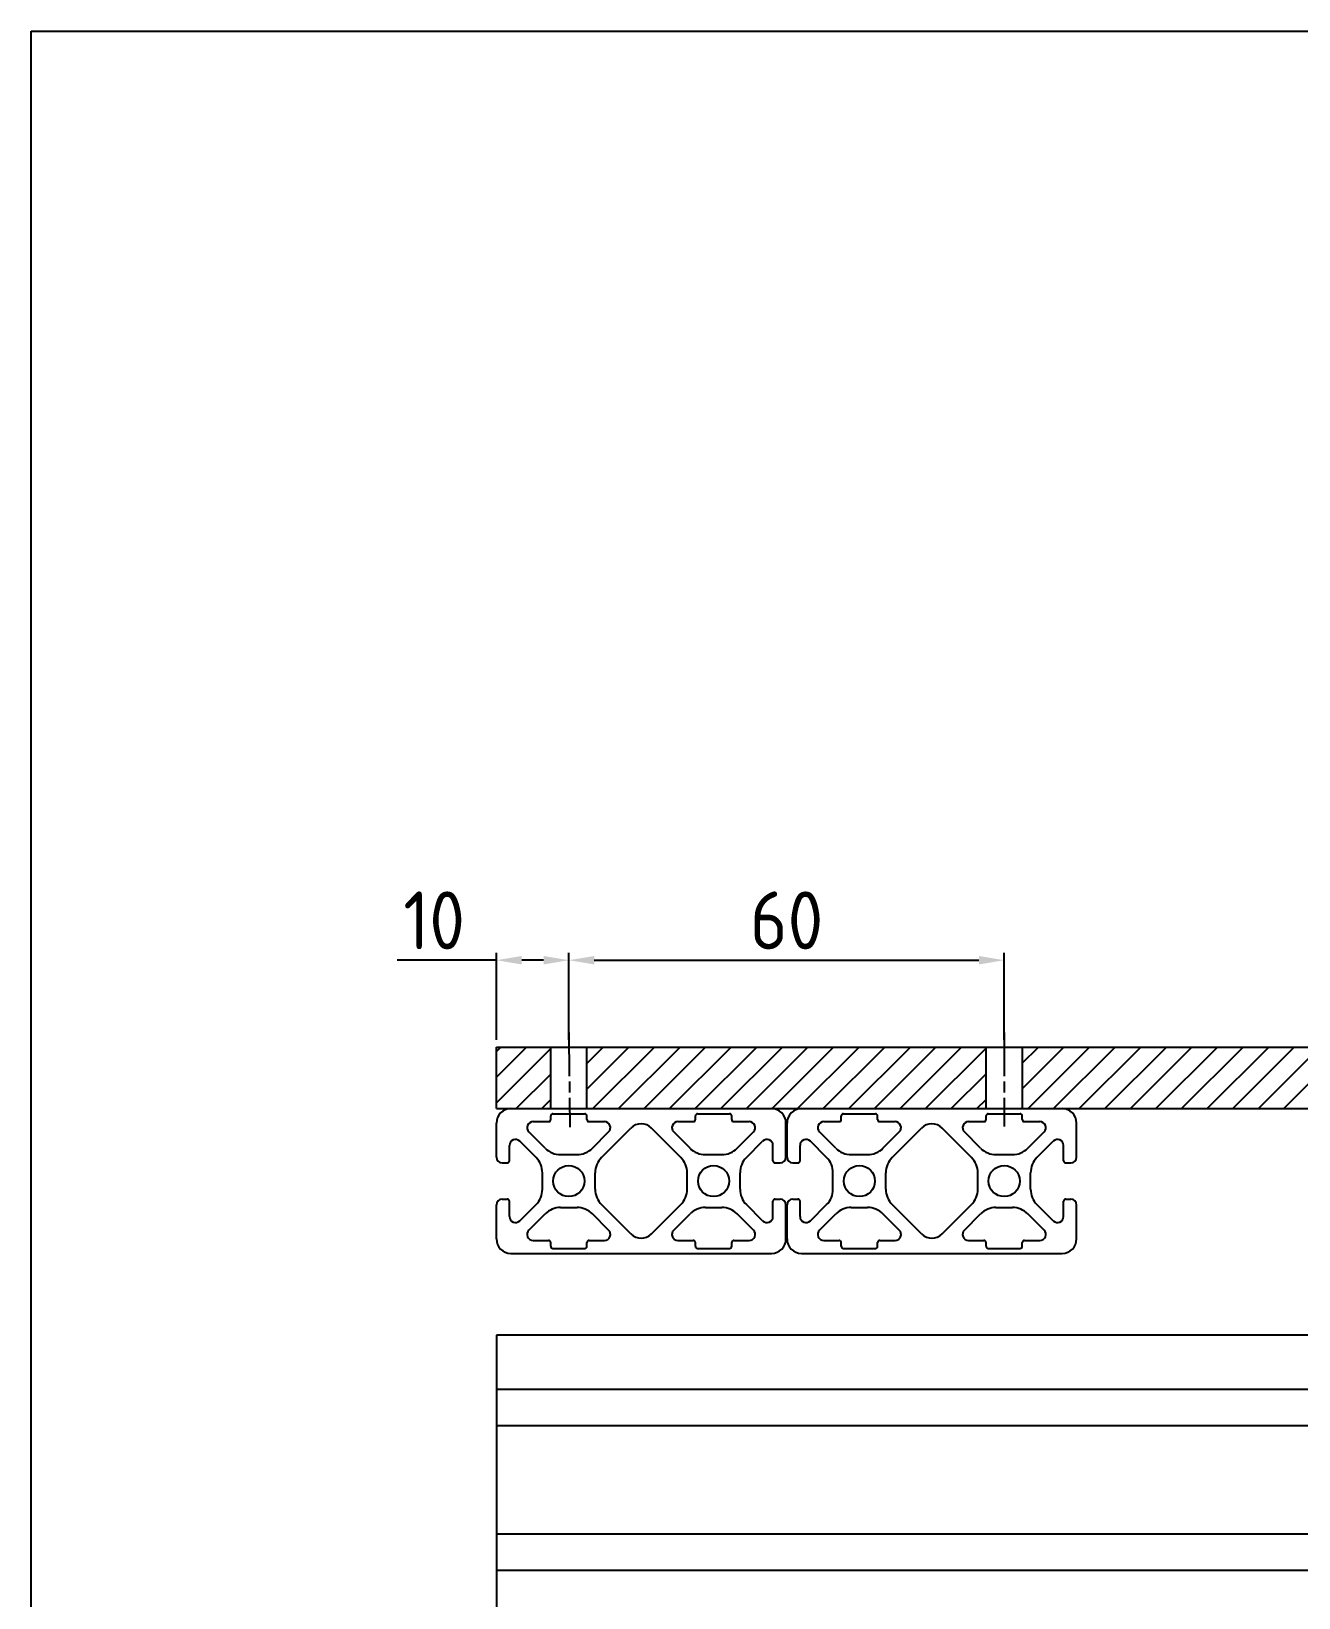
# Model space of a CAD drawing. Header units: millimetres. Extents: x 825 to 4294, y 1031 to 3282.
# Drawn here: x 3444 to 3619, y 1409.1 to 1625.4 of the extents above; entities that cross this region are included whole.
import ezdxf

# ---------------------------------------------------------------- set-up
doc = ezdxf.new("R2010")
doc.units = ezdxf.units.MM
for name, pattern in [('AM_ISO08W050', [18, 12, -1.5, 3, -1.5]), ('AM_ISO08W050x2', [9, 6, -0.75, 1.5, -0.75]), ('PHL_THICK', [0])]:
    doc.linetypes.add(name, pattern=pattern)
for name, color, linetype, lineweight in [('AM_5', 3, 'Continuous', 25), ('AM_7N', 4, 'AM_ISO08W050', 25), ('AM_8', 1, 'Continuous', 25), ('linie4fun', 6, 'Continuous', 25)]:
    doc.layers.add(name, color=color, linetype=linetype, lineweight=lineweight)
doc.layers.add('PROJECTION', color=7, linetype='Continuous')
doc.layers.add('wymiar', color=90, linetype='Continuous')
doc.styles.get("Standard").update_dxf_attribs({"font": 'geniso.shx'})
doc.dimstyles.new('AM_ISO$0', dxfattribs={"dimtxt": 3.5, "dimasz": 3.5, "dimexe": 1, "dimexo": 1, "dimgap": 1.5, "dimtad": 1, "dimdsep": 46, "dimtxsty": 'Standard', "dimcen": 0, "dimclrd": 256, "dimclre": 256, "dimclrt": 2, "dimadec": 0, "dimazin": 2, "dimtp": 0.1, "dimtm": 0.1, "dimtfac": 0.71, "dimtdec": 3, "dimtmove": 0, "dimatfit": 3, "dimfxl": 1, "dimlwd": -1, "dimlwe": -1, "dimarcsym": 1})
pattern_1 = [(45, (-917.7013, 222.8529), (-1.767767, 1.767767), [])]

# ---------------------------------------------------------------- blocks, each defined once
blk = doc.blocks.new('*D114')
at = {"layer": 'AM_5', "linetype": 'ByBlock', "transparency": 16777216}
for p, q in [((3518.26, 1486.1), (3518.26, 1498.1)), ((3521.76, 1497.1), (3574.88, 1497.1)), ((3578.38, 1486.1), (3578.38, 1498.1))]:
    blk.add_line(p, q, dxfattribs=at)
at = {"layer": 'AM_5', "transparency": 16777216}
for points in [[(3521.76, 1497.68), (3521.76, 1496.51), (3518.26, 1497.1)], [(3574.88, 1497.68), (3574.88, 1496.51), (3578.38, 1497.1)]]:
    blk.add_solid(points, dxfattribs=at)
at = {"layer": 'DEFPOINTS', "color": 0, "transparency": 16777216}
for p in [(3578.38, 1497.1), (3518.26, 1485.1), (3578.38, 1485.1)]:
    blk.add_point(p, dxfattribs=at)
at = {"layer": 'AM_5', "color": 2, "transparency": 16777216, "insert": (3548.32, 1502.6), "char_height": 8, "attachment_point": 5}
blk.add_mtext('60', dxfattribs=at)
blk = doc.blocks.new('*D115')
at = {"layer": 'AM_5', "linetype": 'ByBlock', "transparency": 16777216}
for p, q in [((3508.23, 1497.1), (3494.53, 1497.1)), ((3508.23, 1486.1), (3508.23, 1498.1)), ((3514.76, 1497.1), (3511.73, 1497.1)), ((3518.26, 1486.1), (3518.26, 1498.1))]:
    blk.add_line(p, q, dxfattribs=at)
at = {"layer": 'AM_5', "transparency": 16777216}
for points in [[(3511.73, 1497.68), (3511.73, 1496.51), (3508.23, 1497.1)], [(3514.76, 1497.68), (3514.76, 1496.51), (3518.26, 1497.1)]]:
    blk.add_solid(points, dxfattribs=at)
at = {"layer": 'DEFPOINTS', "color": 0, "transparency": 16777216}
for p in [(3508.23, 1497.1), (3508.23, 1485.1), (3518.26, 1485.1)]:
    blk.add_point(p, dxfattribs=at)
at = {"layer": 'AM_5', "color": 2, "transparency": 16777216, "insert": (3499.63, 1502.6), "char_height": 8, "attachment_point": 5}
blk.add_mtext('10', dxfattribs=at)

msp = doc.modelspace()

# ---------------------------------------------------------------- hatches: boundary and pattern name
at = {"layer": 'AM_8'}
h = msp.add_hatch(dxfattribs=at)
h.set_pattern_fill('_U', color=256, scale=2.5, angle=45, style=0, pattern_type=0)
h.set_pattern_definition(pattern_1)
h.paths.add_polyline_path([(3508.23277, 1485.09706), (3508.23277, 1476.59706), (3509.73277, 1476.59706), (3515.73277, 1476.59706), (3515.73277, 1485.09706)])
h = msp.add_hatch(dxfattribs=at)
h.set_pattern_fill('_U', color=256, scale=2.5, angle=45, style=0, pattern_type=0)
h.set_pattern_definition(pattern_1)
h.paths.add_polyline_path([(3520.73277, 1476.59706), (3575.87507, 1476.59706), (3575.87507, 1485.09706), (3520.73277, 1485.09706)])
h = msp.add_hatch(dxfattribs=at)
h.set_pattern_fill('_U', color=256, scale=2.5, angle=45, style=0, pattern_type=0)
h.set_pattern_definition(pattern_1)
edge = h.paths.add_edge_path()
edge.add_line((3654.11742, 1476.63069), (3659.61742, 1476.63069))
edge.add_line((3659.61742, 1476.63069), (3659.61742, 1485.09706))
edge.add_line((3659.61742, 1485.09706), (3580.87507, 1485.09706))
edge.add_line((3580.87507, 1485.09706), (3580.87507, 1476.59706))
edge.add_line((3580.87507, 1476.59706), (3586.37507, 1476.59706))
edge.add_line((3586.37507, 1476.59706), (3653.75222, 1476.59706))
edge.add_arc((3654.11742, 1474.63069), 2, 90, 100.5212424, ccw=False)

# ---------------------------------------------------------------- linework, layer by layer
at = {"layer": 'AM_7N', "linetype": 'AM_ISO08W050x2'}
for p, q in [((3518.23276, 1487.09706), (3518.38692, 1474.01651)), ((3578.37506, 1487.09706), (3578.37506, 1474.15131))]:
    msp.add_line(p, q, dxfattribs=at)
at = {"layer": 'linie4fun'}
for p, q in [((3508.23277, 1476.59706), (3508.23277, 1485.09706)), ((3508.23277, 1485.09706), (3656.36844, 1485.09706)), ((3515.73277, 1476.59706), (3515.73277, 1485.09706)), ((3520.73277, 1476.59706), (3520.73277, 1485.09706)), ((3575.87507, 1476.59706), (3575.87507, 1485.09706)), ((3575.87507, 1485.09706), (3580.87507, 1485.09706)), ((3580.87507, 1485.09706), (3580.87507, 1476.59706)), ((3508.23277, 1476.59706), (3692.11742, 1476.59706)), ((3509.73277, 1476.59706), (3546.73277, 1476.59706)), ((3515.73277, 1476.59706), (3520.73277, 1476.59706)), ((3549.87507, 1476.59706), (3586.87507, 1476.59706)), ((3651.38935, 1445.3011), (3508.23276, 1445.3011)), ((3508.23276, 1445.3011), (3508.23276, 1405.3011)), ((3651.38935, 1437.8011), (3508.23276, 1437.8011)), ((3651.38935, 1432.8011), (3508.23276, 1432.8011)), ((3651.38935, 1417.8011), (3508.23276, 1417.8011)), ((3651.38935, 1412.8011), (3508.23276, 1412.8011))]:
    msp.add_line(p, q, dxfattribs=at)
at = {"layer": 'linie4fun', "linetype": 'PHL_THICK'}
for p, q in [((3510.23277, 1476.59706), (3546.23277, 1476.59706)), ((3515.73277, 1475.09706), (3515.73277, 1475.59706)), ((3516.03277, 1475.89706), (3520.43277, 1475.89706)), ((3520.73277, 1475.09706), (3520.73277, 1475.59706)), ((3535.73277, 1475.09706), (3535.73277, 1475.59706)), ((3536.03277, 1475.89706), (3540.43277, 1475.89706)), ((3540.73277, 1475.09706), (3540.73277, 1475.59706)), ((3550.37507, 1476.59706), (3586.37507, 1476.59706)), ((3555.87507, 1475.09706), (3555.87507, 1475.59706)), ((3556.17507, 1475.89706), (3560.57507, 1475.89706)), ((3560.87507, 1475.09706), (3560.87507, 1475.59706)), ((3575.87507, 1475.09706), (3575.87507, 1475.59706)), ((3576.17507, 1475.89706), (3580.57507, 1475.89706)), ((3580.87507, 1475.09706), (3580.87507, 1475.59706)), ((3508.23277, 1469.89706), (3508.23277, 1474.59706)), ((3514.97688, 1471.12574), (3512.72657, 1473.37605)), ((3513.31518, 1474.79706), (3515.43277, 1474.79706)), ((3521.03277, 1474.79706), (3523.15035, 1474.79706)), ((3521.48865, 1471.12574), (3523.73896, 1473.37605)), ((3522.76145, 1469.85295), (3526.81855, 1473.91006)), ((3533.70409, 1469.85295), (3529.64698, 1473.91006)), ((3534.97688, 1471.12574), (3532.72657, 1473.37605)), ((3533.31518, 1474.79706), (3535.43277, 1474.79706)), ((3541.03277, 1474.79706), (3543.15035, 1474.79706)), ((3541.48865, 1471.12574), (3543.73896, 1473.37605)), ((3548.23277, 1469.89706), (3548.23277, 1474.59706)), ((3548.37507, 1469.89706), (3548.37507, 1474.59706)), ((3555.11918, 1471.12574), (3552.86888, 1473.37605)), ((3553.45748, 1474.79706), (3555.57507, 1474.79706)), ((3561.17507, 1474.79706), (3563.29266, 1474.79706)), ((3561.63096, 1471.12574), (3563.88126, 1473.37605)), ((3562.90375, 1469.85295), (3566.96086, 1473.91006)), ((3573.84639, 1469.85295), (3569.78928, 1473.91006)), ((3575.11918, 1471.12574), (3572.86888, 1473.37605)), ((3573.45748, 1474.79706), (3575.57507, 1474.79706)), ((3581.17507, 1474.79706), (3583.29266, 1474.79706)), ((3581.63096, 1471.12574), (3583.88126, 1473.37605)), ((3588.37507, 1469.89706), (3588.37507, 1474.59706)), ((3510.03277, 1469.39706), (3510.03277, 1471.51465)), ((3513.70409, 1469.85295), (3511.45378, 1472.10325)), ((3542.76145, 1469.85295), (3545.01175, 1472.10325)), ((3546.43277, 1469.39706), (3546.43277, 1471.51465)), ((3550.17507, 1469.39706), (3550.17507, 1471.51465)), ((3553.84639, 1469.85295), (3551.59609, 1472.10325)), ((3582.90375, 1469.85295), (3585.15405, 1472.10325)), ((3586.57507, 1469.39706), (3586.57507, 1471.51465)), ((3509.03277, 1469.09706), (3509.73277, 1469.09706)), ((3517.0982, 1470.24706), (3519.36733, 1470.24706)), ((3537.0982, 1470.24706), (3539.36733, 1470.24706)), ((3546.73277, 1469.09706), (3547.43277, 1469.09706)), ((3549.17507, 1469.09706), (3549.87507, 1469.09706)), ((3557.2405, 1470.24706), (3559.50964, 1470.24706)), ((3577.2405, 1470.24706), (3579.50964, 1470.24706)), ((3586.87507, 1469.09706), (3587.57507, 1469.09706)), ((3514.58277, 1465.46249), (3514.58277, 1467.73163)), ((3521.88277, 1465.46249), (3521.88277, 1467.73163)), ((3534.58277, 1465.46249), (3534.58277, 1467.73163)), ((3541.88277, 1465.46249), (3541.88277, 1467.73163)), ((3554.72507, 1465.46249), (3554.72507, 1467.73163)), ((3562.02507, 1465.46249), (3562.02507, 1467.73163)), ((3574.72507, 1465.46249), (3574.72507, 1467.73163)), ((3582.02507, 1465.46249), (3582.02507, 1467.73163)), ((3508.23277, 1458.59706), (3508.23277, 1463.29706)), ((3509.03277, 1464.09706), (3509.73277, 1464.09706)), ((3510.03277, 1461.67947), (3510.03277, 1463.79706)), ((3511.45378, 1461.09087), (3513.70409, 1463.34117)), ((3517.0982, 1462.94706), (3519.36733, 1462.94706)), ((3526.81855, 1459.28407), (3522.76145, 1463.34117)), ((3529.64698, 1459.28407), (3533.70409, 1463.34117)), ((3537.0982, 1462.94706), (3539.36733, 1462.94706)), ((3545.01175, 1461.09087), (3542.76145, 1463.34117)), ((3546.43277, 1461.67947), (3546.43277, 1463.79706)), ((3546.73277, 1464.09706), (3547.43277, 1464.09706)), ((3548.23277, 1458.59706), (3548.23277, 1463.29706)), ((3548.37507, 1458.59706), (3548.37507, 1463.29706)), ((3549.17507, 1464.09706), (3549.87507, 1464.09706)), ((3550.17507, 1461.67947), (3550.17507, 1463.79706)), ((3551.59609, 1461.09087), (3553.84639, 1463.34117)), ((3557.2405, 1462.94706), (3559.50964, 1462.94706)), ((3566.96086, 1459.28407), (3562.90375, 1463.34117)), ((3569.78928, 1459.28407), (3573.84639, 1463.34117)), ((3577.2405, 1462.94706), (3579.50964, 1462.94706)), ((3585.15405, 1461.09087), (3582.90375, 1463.34117)), ((3586.57507, 1461.67947), (3586.57507, 1463.79706)), ((3586.87507, 1464.09706), (3587.57507, 1464.09706)), ((3588.37507, 1458.59706), (3588.37507, 1463.29706)), ((3512.72657, 1459.81808), (3514.97688, 1462.06838)), ((3523.73896, 1459.81808), (3521.48865, 1462.06838)), ((3532.72657, 1459.81808), (3534.97688, 1462.06838)), ((3543.73896, 1459.81808), (3541.48865, 1462.06838)), ((3552.86888, 1459.81808), (3555.11918, 1462.06838)), ((3563.88126, 1459.81808), (3561.63096, 1462.06838)), ((3572.86888, 1459.81808), (3575.11918, 1462.06838)), ((3583.88126, 1459.81808), (3581.63096, 1462.06838)), ((3513.31518, 1458.39706), (3515.43277, 1458.39706)), ((3521.03277, 1458.39706), (3523.15035, 1458.39706)), ((3533.31518, 1458.39706), (3535.43277, 1458.39706)), ((3541.03277, 1458.39706), (3543.15035, 1458.39706)), ((3553.45748, 1458.39706), (3555.57507, 1458.39706)), ((3561.17507, 1458.39706), (3563.29266, 1458.39706)), ((3573.45748, 1458.39706), (3575.57507, 1458.39706)), ((3581.17507, 1458.39706), (3583.29266, 1458.39706)), ((3510.23277, 1456.59706), (3546.23277, 1456.59706)), ((3515.73277, 1457.59706), (3515.73277, 1458.09706)), ((3516.03277, 1457.29706), (3520.43277, 1457.29706)), ((3520.73277, 1457.59706), (3520.73277, 1458.09706)), ((3535.73277, 1457.59706), (3535.73277, 1458.09706)), ((3536.03277, 1457.29706), (3540.43277, 1457.29706)), ((3540.73277, 1457.59706), (3540.73277, 1458.09706)), ((3550.37507, 1456.59706), (3586.37507, 1456.59706)), ((3555.87507, 1457.59706), (3555.87507, 1458.09706)), ((3556.17507, 1457.29706), (3560.57507, 1457.29706)), ((3560.87507, 1457.59706), (3560.87507, 1458.09706)), ((3575.87507, 1457.59706), (3575.87507, 1458.09706)), ((3576.17507, 1457.29706), (3580.57507, 1457.29706)), ((3580.87507, 1457.59706), (3580.87507, 1458.09706))]:
    msp.add_line(p, q, dxfattribs=at)
for centre in [(3518.23277, 1466.59706), (3538.23277, 1466.59706), (3558.37507, 1466.59706), (3578.37507, 1466.59706)]:
    msp.add_circle(centre, 2.15, dxfattribs=at)
for centre, radius, start, end in [((3510.23277, 1474.59706), 2, 90, 180), ((3516.03277, 1475.59706), 0.3, 89.9999636, 180), ((3520.43277, 1475.59706), 0.3, 0, 90.0000307), ((3536.03277, 1475.59706), 0.3, 89.9999636, 180), ((3540.43277, 1475.59706), 0.3, 0, 90.0000307), ((3546.23277, 1474.59706), 2, 0, 90), ((3550.37507, 1474.59706), 2, 90, 180), ((3556.17507, 1475.59706), 0.3, 89.9999636, 180), ((3560.57507, 1475.59706), 0.3, 0, 90.0000307), ((3576.17507, 1475.59706), 0.3, 89.9999636, 180), ((3580.57507, 1475.59706), 0.3, 0, 90.0000307), ((3586.37507, 1474.59706), 2, 0, 90), ((3513.31518, 1473.96465), 0.83241, 89.9999893, 225.0000013), ((3515.43277, 1475.09706), 0.3, 269.9999636, 0), ((3521.03277, 1475.09706), 0.3, 180, 270.0000422), ((3523.15035, 1473.96465), 0.83241, 315.0000002, 90.0000087), ((3528.23277, 1472.49584), 2, 44.9999971, 135.0000044), ((3533.31518, 1473.96465), 0.83241, 89.9999893, 225.0000013), ((3535.43277, 1475.09706), 0.3, 269.9999636, 0), ((3541.03277, 1475.09706), 0.3, 180, 270.0000422), ((3543.15035, 1473.96465), 0.83241, 315.0000002, 90.0000087), ((3553.45748, 1473.96465), 0.83241, 89.9999893, 225.0000013), ((3555.57507, 1475.09706), 0.3, 269.9999636, 0), ((3561.17507, 1475.09706), 0.3, 180, 270.0000422), ((3563.29266, 1473.96465), 0.83241, 315.0000002, 90.0000087), ((3568.37507, 1472.49584), 2, 44.9999971, 135.0000044), ((3573.45748, 1473.96465), 0.83241, 89.9999893, 225.0000013), ((3575.57507, 1475.09706), 0.3, 269.9999636, 0), ((3581.17507, 1475.09706), 0.3, 180, 270.0000422), ((3583.29266, 1473.96465), 0.83241, 315.0000002, 90.0000087), ((3510.86518, 1471.51465), 0.83241, 44.999975, 180), ((3545.60035, 1471.51465), 0.83241, 0, 135.0000245), ((3551.00748, 1471.51465), 0.83241, 44.999975, 180), ((3585.74266, 1471.51465), 0.83241, 0, 135.0000245), ((3509.03277, 1469.89706), 0.8, 180, 269.9999454), ((3509.73277, 1469.39706), 0.3, 270, 0), ((3511.58277, 1467.73163), 3, 0, 45.0000033), ((3517.0982, 1473.24706), 3, 225.0000033, 269.9999973), ((3519.36733, 1473.24706), 3, 270.0000033, 315.0000036), ((3524.88277, 1467.73163), 3, 135.0000005, 180), ((3531.58277, 1467.73163), 3, 0, 45.0000005), ((3537.0982, 1473.24706), 3, 224.9999968, 269.9999973), ((3539.36733, 1473.24706), 3, 270.0000033, 314.9999972), ((3544.88277, 1467.73163), 3, 134.9999965, 180), ((3546.73277, 1469.39706), 0.3, 180, 270), ((3547.43277, 1469.89706), 0.8, 270.0000546, 0), ((3549.17507, 1469.89706), 0.8, 180, 269.9999454), ((3549.87507, 1469.39706), 0.3, 270, 0), ((3551.72507, 1467.73163), 3, 0, 45.0000033), ((3557.2405, 1473.24706), 3, 225.0000033, 269.9999973), ((3559.50964, 1473.24706), 3, 270.0000033, 315.0000036), ((3565.02507, 1467.73163), 3, 135.0000005, 180), ((3571.72507, 1467.73163), 3, 0, 45.0000005), ((3577.2405, 1473.24706), 3, 224.9999968, 269.9999973), ((3579.50964, 1473.24706), 3, 270.0000033, 314.9999972), ((3585.02507, 1467.73163), 3, 134.9999965, 180), ((3586.87507, 1469.39706), 0.3, 180, 270), ((3587.57507, 1469.89706), 0.8, 270.0000546, 0), ((3511.58277, 1465.46249), 3, 314.9999965, 0), ((3524.88277, 1465.46249), 3, 180, 224.999999), ((3531.58277, 1465.46249), 3, 315, 0), ((3544.88277, 1465.46249), 3, 180, 225.0000033), ((3551.72507, 1465.46249), 3, 314.9999965, 0), ((3565.02507, 1465.46249), 3, 180, 224.999999), ((3571.72507, 1465.46249), 3, 315, 0), ((3585.02507, 1465.46249), 3, 180, 225.0000033), ((3509.03277, 1463.29706), 0.8, 90.0000546, 180), ((3509.73277, 1463.79706), 0.3, 0, 90), ((3517.0982, 1459.94706), 3, 90.0000033, 134.9999972), ((3519.36733, 1459.94706), 3, 44.9999968, 89.9999973), ((3537.0982, 1459.94706), 3, 90.0000033, 135.0000036), ((3539.36733, 1459.94706), 3, 45.0000033, 89.9999973), ((3546.73277, 1463.79706), 0.3, 90, 180), ((3547.43277, 1463.29706), 0.8, 0, 89.9999454), ((3549.17507, 1463.29706), 0.8, 90.0000546, 180), ((3549.87507, 1463.79706), 0.3, 0, 90), ((3557.2405, 1459.94706), 3, 90.0000033, 134.9999972), ((3559.50964, 1459.94706), 3, 44.9999968, 89.9999973), ((3577.2405, 1459.94706), 3, 90.0000033, 135.0000036), ((3579.50964, 1459.94706), 3, 45.0000033, 89.9999973), ((3586.87507, 1463.79706), 0.3, 90, 180), ((3587.57507, 1463.29706), 0.8, 0, 89.9999454), ((3510.86518, 1461.67947), 0.83241, 180, 315.0000245), ((3545.60035, 1461.67947), 0.83241, 224.999975, 0), ((3551.00748, 1461.67947), 0.83241, 180, 315.0000245), ((3585.74266, 1461.67947), 0.83241, 224.999975, 0), ((3510.23277, 1458.59706), 2, 180, 270), ((3513.31518, 1459.22947), 0.83241, 135.0000002, 270.0000087), ((3515.43277, 1458.09706), 0.3, 0, 90.0000422), ((3521.03277, 1458.09706), 0.3, 89.9999636, 180), ((3523.15035, 1459.22947), 0.83241, 269.9999893, 45.0000013), ((3528.23277, 1460.69828), 2, 224.9999998, 314.9999987), ((3533.31518, 1459.22947), 0.83241, 135.0000002, 270.0000087), ((3535.43277, 1458.09706), 0.3, 0, 90.0000422), ((3541.03277, 1458.09706), 0.3, 89.9999636, 180), ((3543.15035, 1459.22947), 0.83241, 269.9999893, 45.0000013), ((3546.23277, 1458.59706), 2, 270, 0), ((3550.37507, 1458.59706), 2, 180, 270), ((3553.45748, 1459.22947), 0.83241, 135.0000002, 270.0000087), ((3555.57507, 1458.09706), 0.3, 0, 90.0000422), ((3561.17507, 1458.09706), 0.3, 89.9999636, 180), ((3563.29266, 1459.22947), 0.83241, 269.9999893, 45.0000013), ((3568.37507, 1460.69828), 2, 224.9999998, 314.9999987), ((3573.45748, 1459.22947), 0.83241, 135.0000002, 270.0000087), ((3575.57507, 1458.09706), 0.3, 0, 90.0000422), ((3581.17507, 1458.09706), 0.3, 89.9999636, 180), ((3583.29266, 1459.22947), 0.83241, 269.9999893, 45.0000013), ((3586.37507, 1458.59706), 2, 270, 0), ((3516.03277, 1457.59706), 0.3, 180, 270.0000307), ((3520.43277, 1457.59706), 0.3, 269.9999636, 0), ((3536.03277, 1457.59706), 0.3, 180, 270.0000307), ((3540.43277, 1457.59706), 0.3, 269.9999636, 0), ((3556.17507, 1457.59706), 0.3, 180, 270.0000307), ((3560.57507, 1457.59706), 0.3, 269.9999636, 0), ((3576.17507, 1457.59706), 0.3, 180, 270.0000307), ((3580.57507, 1457.59706), 0.3, 269.9999636, 0)]:
    msp.add_arc(centre, radius, start, end, dxfattribs=at)
at = {"layer": 'PROJECTION', "color": 7, "linetype": 'PHL_THICK'}
for p, q in [((3515.98277, 1475.89706), (3520.48277, 1475.89706)), ((3576.12507, 1475.89706), (3580.62507, 1475.89706))]:
    msp.add_line(p, q, dxfattribs=at)
at = {"layer": 'wymiar'}
for p, q in [((3443.99377, 1625.39422), (4284.99377, 1625.39422)), ((3443.99377, 1031.39422), (3443.99377, 1625.39422))]:
    msp.add_line(p, q, dxfattribs=at)

# ---------------------------------------------------------------- dimensions: what is measured, and where the dimension line sits
at = {"layer": 'AM_5'}
for base, p2, text, picture, middle in [((3508.23277, 1497.09706), (3508.23277, 1485.09706), '10', '*D115', (3499.62962, 1502.59706)), ((3578.37506, 1497.09706), (3578.37506, 1485.09706), '60', '*D114', (3548.3157, 1502.59706))]:
    dim = msp.add_linear_dim(base=base, p1=(3518.25633, 1485.09706), p2=p2, text=text, dimstyle='AM_ISO$0', override={"dimtxt": 8, "dimpost": ''}, dxfattribs=at)
    dim.commit()
    dim.dimension.update_dxf_attribs({"geometry": picture, "text_midpoint": middle})

doc.saveas('drawing.dxf')
